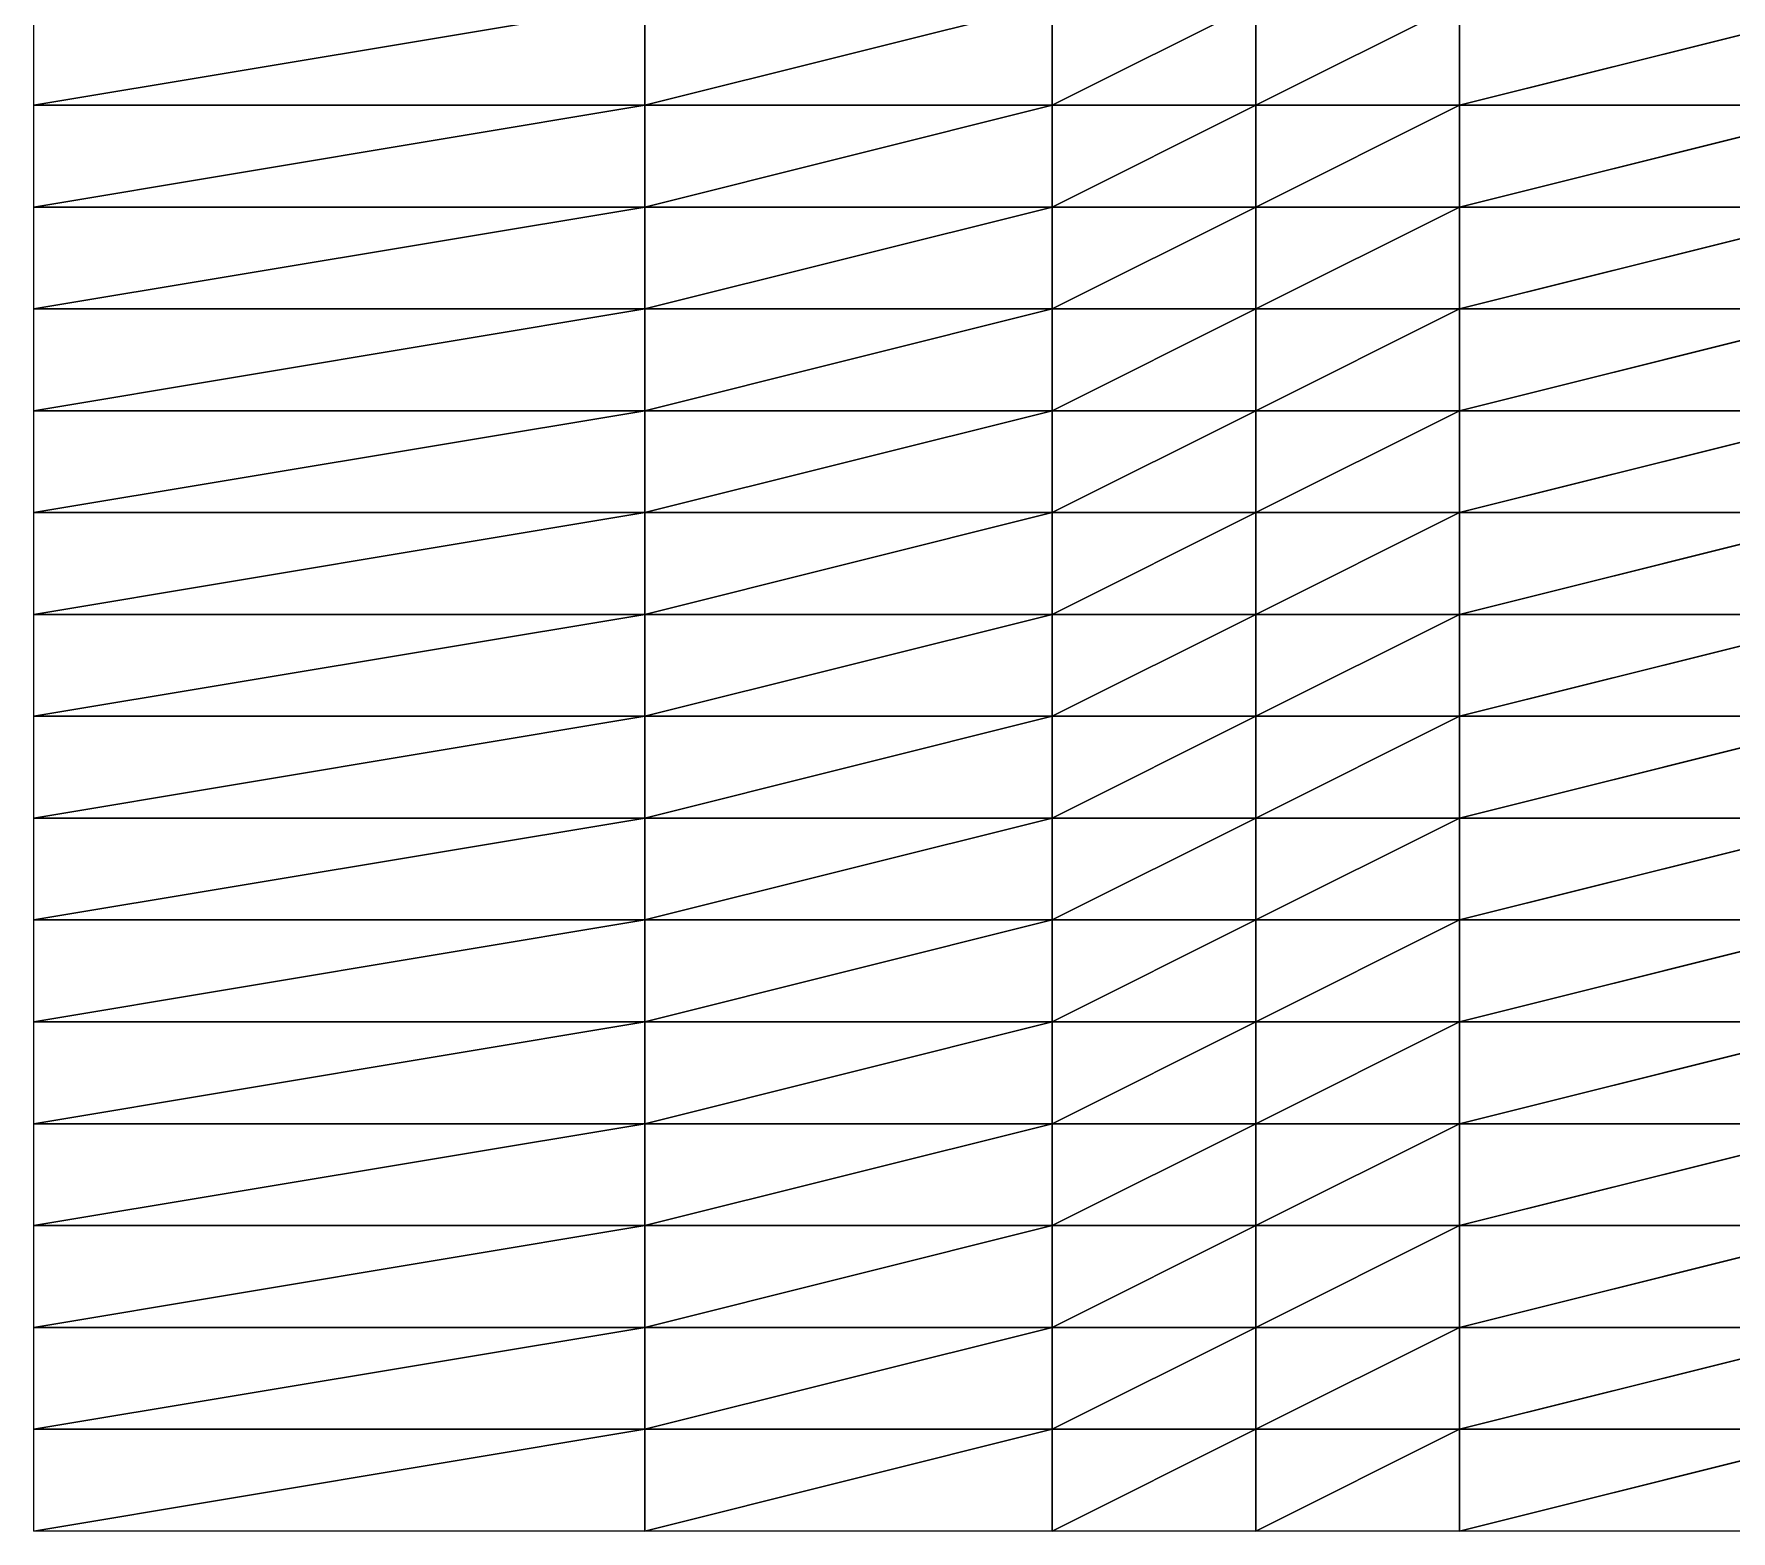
# Model space of a CAD drawing. Header units: metres. Extents: x -2000 to 14750, y -2250 to 1500.
# Drawn here: x -2000 to 83, y -2250 to -413 of the extents above; entities that cross this region are included whole.
import ezdxf

# ---------------------------------------------------------------- set-up
doc = ezdxf.new("R2010")
doc.units = ezdxf.units.M

msp = doc.modelspace()

# ---------------------------------------------------------------- linework, layer by layer
for p, q in [((-1250, -375, -6581.9624), (-2000, -500, -6497.67)), ((-2000, -500, -6497.67), (-2000, -375, -6487.851)), ((-2000, -500, -6497.67), (-1250, -375, -6581.9624)), ((-750, -375, -6494.223), (-1250, -500, -6583.4136)), ((-1250, -500, -6583.4136), (-1250, -375, -6581.9624)), ((-1250, -500, -6583.4136), (-750, -375, -6494.223)), ((-1250, -375, -6581.9624), (-1250, -500, -6583.4136)), ((-500, -375, -6583.1436), (-750, -500, -6494.2275)), ((-750, -500, -6494.2275), (-750, -375, -6494.223)), ((-750, -500, -6494.2275), (-500, -375, -6583.1436)), ((-750, -375, -6494.223), (-750, -500, -6494.2275)), ((-250, -375, -6415.3228), (-500, -500, -6569.2275)), ((-500, -500, -6569.2275), (-500, -375, -6583.1436)), ((-500, -500, -6569.2275), (-250, -375, -6415.3228)), ((-500, -375, -6583.1436), (-500, -500, -6569.2275)), ((250, -375, -6507.594), (-250, -500, -6420.5415)), ((-250, -500, -6420.5415), (-250, -375, -6415.3228)), ((-250, -500, -6420.5415), (250, -375, -6507.594)), ((-250, -375, -6415.3228), (-250, -500, -6420.5415)), ((-1250, -500, -6583.4136), (-2000, -500, -6497.67)), ((-1250, -500, -6583.4136), (-2000, -625, -6489.6772)), ((-2000, -625, -6489.6772), (-2000, -500, -6497.67)), ((-2000, -500, -6497.67), (-1250, -500, -6583.4136)), ((-2000, -625, -6489.6772), (-1250, -500, -6583.4136)), ((-750, -500, -6494.2275), (-1250, -500, -6583.4136)), ((-750, -500, -6494.2275), (-1250, -625, -6583.8213)), ((-1250, -625, -6583.8213), (-1250, -500, -6583.4136)), ((-1250, -500, -6583.4136), (-750, -500, -6494.2275)), ((-1250, -625, -6583.8213), (-750, -500, -6494.2275)), ((-1250, -500, -6583.4136), (-1250, -625, -6583.8213)), ((-500, -500, -6569.2275), (-750, -500, -6494.2275)), ((-500, -500, -6569.2275), (-750, -625, -6495.8345)), ((-750, -625, -6495.8345), (-750, -500, -6494.2275)), ((-750, -500, -6494.2275), (-500, -500, -6569.2275)), ((-750, -625, -6495.8345), (-500, -500, -6569.2275)), ((-750, -500, -6494.2275), (-750, -625, -6495.8345)), ((-250, -500, -6420.5415), (-500, -500, -6569.2275)), ((-250, -500, -6420.5415), (-500, -625, -6545.158)), ((-500, -625, -6545.158), (-500, -500, -6569.2275)), ((-500, -500, -6569.2275), (-250, -500, -6420.5415)), ((-500, -625, -6545.158), (-250, -500, -6420.5415)), ((-500, -500, -6569.2275), (-500, -625, -6545.158)), ((250, -500, -6511.8745), (-250, -500, -6420.5415)), ((250, -500, -6511.8745), (-250, -625, -6427.051)), ((-250, -625, -6427.051), (-250, -500, -6420.5415)), ((-250, -500, -6420.5415), (250, -500, -6511.8745)), ((-250, -625, -6427.051), (250, -500, -6511.8745)), ((-250, -500, -6420.5415), (-250, -625, -6427.051)), ((-1250, -625, -6583.8213), (-2000, -625, -6489.6772)), ((-1250, -625, -6583.8213), (-2000, -750, -6495.912)), ((-2000, -750, -6495.912), (-2000, -625, -6489.6772)), ((-2000, -625, -6489.6772), (-1250, -625, -6583.8213)), ((-2000, -750, -6495.912), (-1250, -625, -6583.8213)), ((-750, -625, -6495.8345), (-1250, -625, -6583.8213)), ((-750, -625, -6495.8345), (-1250, -750, -6582.6445)), ((-1250, -750, -6582.6445), (-1250, -625, -6583.8213)), ((-1250, -625, -6583.8213), (-750, -625, -6495.8345)), ((-1250, -750, -6582.6445), (-750, -625, -6495.8345)), ((-1250, -625, -6583.8213), (-1250, -750, -6582.6445)), ((-500, -625, -6545.158), (-750, -625, -6495.8345)), ((-500, -625, -6545.158), (-750, -750, -6497.4365)), ((-750, -750, -6497.4365), (-750, -625, -6495.8345)), ((-750, -625, -6495.8345), (-500, -625, -6545.158)), ((-750, -750, -6497.4365), (-500, -625, -6545.158)), ((-750, -625, -6495.8345), (-750, -750, -6497.4365)), ((-250, -625, -6427.051), (-500, -625, -6545.158)), ((-250, -625, -6427.051), (-500, -750, -6505.6626)), ((-500, -750, -6505.6626), (-500, -625, -6545.158)), ((-500, -625, -6545.158), (-250, -625, -6427.051)), ((-500, -750, -6505.6626), (-250, -625, -6427.051)), ((-500, -625, -6545.158), (-500, -750, -6505.6626)), ((250, -625, -6510.6387), (-250, -625, -6427.051)), ((250, -625, -6510.6387), (-250, -750, -6445.192)), ((-250, -750, -6445.192), (-250, -625, -6427.051)), ((-250, -625, -6427.051), (250, -625, -6510.6387)), ((-250, -750, -6445.192), (250, -625, -6510.6387)), ((-250, -625, -6427.051), (-250, -750, -6445.192)), ((-1250, -750, -6582.6445), (-2000, -750, -6495.912)), ((-1250, -750, -6582.6445), (-2000, -875, -6522.4395)), ((-2000, -875, -6522.4395), (-2000, -750, -6495.912)), ((-2000, -750, -6495.912), (-1250, -750, -6582.6445)), ((-2000, -875, -6522.4395), (-1250, -750, -6582.6445)), ((-750, -750, -6497.4365), (-1250, -750, -6582.6445)), ((-750, -750, -6497.4365), (-1250, -875, -6580.086)), ((-1250, -875, -6580.086), (-1250, -750, -6582.6445)), ((-1250, -750, -6582.6445), (-750, -750, -6497.4365)), ((-1250, -875, -6580.086), (-750, -750, -6497.4365)), ((-1250, -750, -6582.6445), (-1250, -875, -6580.086)), ((-500, -750, -6505.6626), (-750, -750, -6497.4365)), ((-500, -750, -6505.6626), (-750, -875, -6496.0723)), ((-750, -875, -6496.0723), (-750, -750, -6497.4365)), ((-750, -750, -6497.4365), (-500, -750, -6505.6626)), ((-750, -875, -6496.0723), (-500, -750, -6505.6626)), ((-750, -750, -6497.4365), (-750, -875, -6496.0723)), ((-250, -750, -6445.192), (-500, -750, -6505.6626)), ((-250, -750, -6445.192), (-500, -875, -6464.7935)), ((-500, -875, -6464.7935), (-500, -750, -6505.6626)), ((-500, -750, -6505.6626), (-250, -750, -6445.192)), ((-500, -875, -6464.7935), (-250, -750, -6445.192)), ((-500, -750, -6505.6626), (-500, -875, -6464.7935)), ((250, -750, -6510.8535), (-250, -750, -6445.192)), ((250, -750, -6510.8535), (-250, -875, -6459.717)), ((-250, -875, -6459.717), (-250, -750, -6445.192)), ((-250, -750, -6445.192), (250, -750, -6510.8535)), ((-250, -875, -6459.717), (250, -750, -6510.8535)), ((-250, -750, -6445.192), (-250, -875, -6459.717)), ((-1250, -875, -6580.086), (-2000, -875, -6522.4395)), ((-1250, -875, -6580.086), (-2000, -1000, -6518.1094)), ((-2000, -1000, -6518.1094), (-2000, -875, -6522.4395)), ((-2000, -875, -6522.4395), (-1250, -875, -6580.086)), ((-2000, -1000, -6518.1094), (-1250, -875, -6580.086)), ((-750, -875, -6496.0723), (-1250, -875, -6580.086)), ((-750, -875, -6496.0723), (-1250, -1000, -6574.579)), ((-1250, -1000, -6574.579), (-1250, -875, -6580.086)), ((-1250, -875, -6580.086), (-750, -875, -6496.0723)), ((-1250, -1000, -6574.579), (-750, -875, -6496.0723)), ((-1250, -875, -6580.086), (-1250, -1000, -6574.579)), ((-500, -875, -6464.7935), (-750, -875, -6496.0723)), ((-500, -875, -6464.7935), (-750, -1000, -6498.178)), ((-750, -1000, -6498.178), (-750, -875, -6496.0723)), ((-750, -875, -6496.0723), (-500, -875, -6464.7935)), ((-750, -1000, -6498.178), (-500, -875, -6464.7935)), ((-750, -875, -6496.0723), (-750, -1000, -6498.178)), ((-250, -875, -6459.717), (-500, -875, -6464.7935)), ((-250, -875, -6459.717), (-500, -1000, -6434.3564)), ((-500, -1000, -6434.3564), (-500, -875, -6464.7935)), ((-500, -875, -6464.7935), (-250, -875, -6459.717)), ((-500, -1000, -6434.3564), (-250, -875, -6459.717)), ((-500, -875, -6464.7935), (-500, -1000, -6434.3564)), ((250, -875, -6511.206), (-250, -875, -6459.717)), ((250, -875, -6511.206), (-250, -1000, -6480.2017)), ((-250, -1000, -6480.2017), (-250, -875, -6459.717)), ((-250, -875, -6459.717), (250, -875, -6511.206)), ((-250, -1000, -6480.2017), (250, -875, -6511.206)), ((-250, -875, -6459.717), (-250, -1000, -6480.2017)), ((-1250, -1000, -6574.579), (-2000, -1000, -6518.1094)), ((-1250, -1000, -6574.579), (-2000, -1125, -6494.5527)), ((-2000, -1125, -6494.5527), (-2000, -1000, -6518.1094)), ((-2000, -1000, -6518.1094), (-1250, -1000, -6574.579)), ((-2000, -1125, -6494.5527), (-1250, -1000, -6574.579)), ((-750, -1000, -6498.178), (-1250, -1000, -6574.579)), ((-750, -1000, -6498.178), (-1250, -1125, -6562.6313)), ((-1250, -1125, -6562.6313), (-1250, -1000, -6574.579)), ((-1250, -1000, -6574.579), (-750, -1000, -6498.178)), ((-1250, -1125, -6562.6313), (-750, -1000, -6498.178)), ((-1250, -1000, -6574.579), (-1250, -1125, -6562.6313)), ((-500, -1000, -6434.3564), (-750, -1000, -6498.178)), ((-500, -1000, -6434.3564), (-750, -1125, -6498.1733)), ((-750, -1125, -6498.1733), (-750, -1000, -6498.178)), ((-750, -1000, -6498.178), (-500, -1000, -6434.3564)), ((-750, -1125, -6498.1733), (-500, -1000, -6434.3564)), ((-750, -1000, -6498.178), (-750, -1125, -6498.1733)), ((-250, -1000, -6480.2017), (-500, -1000, -6434.3564)), ((-250, -1000, -6480.2017), (-500, -1125, -6419.438)), ((-500, -1125, -6419.438), (-500, -1000, -6434.3564)), ((-500, -1000, -6434.3564), (-250, -1000, -6480.2017)), ((-500, -1125, -6419.438), (-250, -1000, -6480.2017)), ((-500, -1000, -6434.3564), (-500, -1125, -6419.438)), ((250, -1000, -6509.421), (-250, -1000, -6480.2017)), ((250, -1000, -6509.421), (-250, -1125, -6501.1626)), ((-250, -1125, -6501.1626), (-250, -1000, -6480.2017)), ((-250, -1000, -6480.2017), (250, -1000, -6509.421)), ((-250, -1125, -6501.1626), (250, -1000, -6509.421)), ((-250, -1000, -6480.2017), (-250, -1125, -6501.1626)), ((-1250, -1125, -6562.6313), (-2000, -1125, -6494.5527)), ((-1250, -1125, -6562.6313), (-2000, -1250, -6485.562)), ((-2000, -1250, -6485.562), (-2000, -1125, -6494.5527)), ((-2000, -1125, -6494.5527), (-1250, -1125, -6562.6313)), ((-2000, -1250, -6485.562), (-1250, -1125, -6562.6313)), ((-750, -1125, -6498.1733), (-1250, -1125, -6562.6313)), ((-750, -1125, -6498.1733), (-1250, -1250, -6540.7637)), ((-1250, -1250, -6540.7637), (-1250, -1125, -6562.6313)), ((-1250, -1125, -6562.6313), (-750, -1125, -6498.1733)), ((-1250, -1250, -6540.7637), (-750, -1125, -6498.1733)), ((-1250, -1125, -6562.6313), (-1250, -1250, -6540.7637)), ((-500, -1125, -6419.438), (-750, -1125, -6498.1733)), ((-500, -1125, -6419.438), (-750, -1250, -6500.952)), ((-750, -1250, -6500.952), (-750, -1125, -6498.1733)), ((-750, -1125, -6498.1733), (-500, -1125, -6419.438)), ((-750, -1250, -6500.952), (-500, -1125, -6419.438)), ((-750, -1125, -6498.1733), (-750, -1250, -6500.952)), ((-250, -1125, -6501.1626), (-500, -1125, -6419.438)), ((-250, -1125, -6501.1626), (-500, -1250, -6416.554)), ((-500, -1250, -6416.554), (-500, -1125, -6419.438)), ((-500, -1125, -6419.438), (-250, -1125, -6501.1626)), ((-500, -1250, -6416.554), (-250, -1125, -6501.1626)), ((-500, -1125, -6419.438), (-500, -1250, -6416.554)), ((250, -1125, -6507.727), (-250, -1125, -6501.1626)), ((250, -1125, -6507.727), (-250, -1250, -6521.547)), ((-250, -1250, -6521.547), (-250, -1125, -6501.1626)), ((-250, -1125, -6501.1626), (250, -1125, -6507.727)), ((-250, -1250, -6521.547), (250, -1125, -6507.727)), ((-250, -1125, -6501.1626), (-250, -1250, -6521.547)), ((-1250, -1250, -6540.7637), (-2000, -1250, -6485.562)), ((-1250, -1250, -6540.7637), (-2000, -1375, -6492.7534)), ((-2000, -1375, -6492.7534), (-2000, -1250, -6485.562)), ((-2000, -1250, -6485.562), (-1250, -1250, -6540.7637)), ((-2000, -1375, -6492.7534), (-1250, -1250, -6540.7637)), ((-750, -1250, -6500.952), (-1250, -1250, -6540.7637)), ((-750, -1250, -6500.952), (-1250, -1375, -6514.351)), ((-1250, -1375, -6514.351), (-1250, -1250, -6540.7637)), ((-1250, -1250, -6540.7637), (-750, -1250, -6500.952)), ((-1250, -1375, -6514.351), (-750, -1250, -6500.952)), ((-1250, -1250, -6540.7637), (-1250, -1375, -6514.351)), ((-500, -1250, -6416.554), (-750, -1250, -6500.952)), ((-500, -1250, -6416.554), (-750, -1375, -6502.298)), ((-750, -1375, -6502.298), (-750, -1250, -6500.952)), ((-750, -1250, -6500.952), (-500, -1250, -6416.554)), ((-750, -1375, -6502.298), (-500, -1250, -6416.554)), ((-750, -1250, -6500.952), (-750, -1375, -6502.298)), ((-250, -1250, -6521.547), (-500, -1250, -6416.554)), ((-250, -1250, -6521.547), (-500, -1375, -6425.133)), ((-500, -1375, -6425.133), (-500, -1250, -6416.554)), ((-500, -1250, -6416.554), (-250, -1250, -6521.547)), ((-500, -1375, -6425.133), (-250, -1250, -6521.547)), ((-500, -1250, -6416.554), (-500, -1375, -6425.133)), ((250, -1250, -6506.2026), (-250, -1250, -6521.547)), ((250, -1250, -6506.2026), (-250, -1375, -6540.009)), ((-250, -1375, -6540.009), (-250, -1250, -6521.547)), ((-250, -1250, -6521.547), (250, -1250, -6506.2026)), ((-250, -1375, -6540.009), (250, -1250, -6506.2026)), ((-250, -1250, -6521.547), (-250, -1375, -6540.009)), ((-1250, -1375, -6514.351), (-2000, -1375, -6492.7534)), ((-1250, -1375, -6514.351), (-2000, -1500, -6498.9014)), ((-2000, -1500, -6498.9014), (-2000, -1375, -6492.7534)), ((-2000, -1375, -6492.7534), (-1250, -1375, -6514.351)), ((-2000, -1500, -6498.9014), (-1250, -1375, -6514.351)), ((-750, -1375, -6502.298), (-1250, -1375, -6514.351)), ((-750, -1375, -6502.298), (-1250, -1500, -6492.0576)), ((-1250, -1500, -6492.0576), (-1250, -1375, -6514.351)), ((-1250, -1375, -6514.351), (-750, -1375, -6502.298)), ((-1250, -1500, -6492.0576), (-750, -1375, -6502.298)), ((-1250, -1375, -6514.351), (-1250, -1500, -6492.0576)), ((-500, -1375, -6425.133), (-750, -1375, -6502.298)), ((-500, -1375, -6425.133), (-750, -1500, -6503.9185)), ((-750, -1500, -6503.9185), (-750, -1375, -6502.298)), ((-750, -1375, -6502.298), (-500, -1375, -6425.133)), ((-750, -1500, -6503.9185), (-500, -1375, -6425.133)), ((-750, -1375, -6502.298), (-750, -1500, -6503.9185)), ((-250, -1375, -6540.009), (-500, -1375, -6425.133)), ((-250, -1375, -6540.009), (-500, -1500, -6442.633)), ((-500, -1500, -6442.633), (-500, -1375, -6425.133)), ((-500, -1375, -6425.133), (-250, -1375, -6540.009)), ((-500, -1500, -6442.633), (-250, -1375, -6540.009)), ((-500, -1375, -6425.133), (-500, -1500, -6442.633)), ((250, -1375, -6504.9116), (-250, -1375, -6540.009)), ((250, -1375, -6504.9116), (-250, -1500, -6557.6323)), ((-250, -1500, -6557.6323), (-250, -1375, -6540.009)), ((-250, -1375, -6540.009), (250, -1375, -6504.9116)), ((-250, -1500, -6557.6323), (250, -1375, -6504.9116)), ((-250, -1375, -6540.009), (-250, -1500, -6557.6323)), ((-1250, -1500, -6492.0576), (-2000, -1500, -6498.9014)), ((-1250, -1500, -6492.0576), (-2000, -1625, -6499.6064)), ((-2000, -1625, -6499.6064), (-2000, -1500, -6498.9014)), ((-2000, -1500, -6498.9014), (-1250, -1500, -6492.0576)), ((-2000, -1625, -6499.6064), (-1250, -1500, -6492.0576)), ((-750, -1500, -6503.9185), (-1250, -1500, -6492.0576)), ((-750, -1500, -6503.9185), (-1250, -1625, -6469.0825)), ((-1250, -1625, -6469.0825), (-1250, -1500, -6492.0576)), ((-1250, -1500, -6492.0576), (-750, -1500, -6503.9185)), ((-1250, -1625, -6469.0825), (-750, -1500, -6503.9185)), ((-1250, -1500, -6492.0576), (-1250, -1625, -6469.0825)), ((-500, -1500, -6442.633), (-750, -1500, -6503.9185)), ((-500, -1500, -6442.633), (-750, -1625, -6504.7974)), ((-750, -1625, -6504.7974), (-750, -1500, -6503.9185)), ((-750, -1500, -6503.9185), (-500, -1500, -6442.633)), ((-750, -1625, -6504.7974), (-500, -1500, -6442.633)), ((-750, -1500, -6503.9185), (-750, -1625, -6504.7974)), ((-250, -1500, -6557.6323), (-500, -1500, -6442.633)), ((-250, -1500, -6557.6323), (-500, -1625, -6476.5166)), ((-500, -1625, -6476.5166), (-500, -1500, -6442.633)), ((-500, -1500, -6442.633), (-250, -1500, -6557.6323)), ((-500, -1625, -6476.5166), (-250, -1500, -6557.6323)), ((-500, -1500, -6442.633), (-500, -1625, -6476.5166)), ((250, -1500, -6501.172), (-250, -1500, -6557.6323)), ((250, -1500, -6501.172), (-250, -1625, -6569.241)), ((-250, -1625, -6569.241), (-250, -1500, -6557.6323)), ((-250, -1500, -6557.6323), (250, -1500, -6501.172)), ((-250, -1625, -6569.241), (250, -1500, -6501.172)), ((-250, -1500, -6557.6323), (-250, -1625, -6569.241)), ((-1250, -1625, -6469.0825), (-2000, -1625, -6499.6064)), ((-1250, -1625, -6469.0825), (-2000, -1750, -6508.29)), ((-2000, -1750, -6508.29), (-2000, -1625, -6499.6064)), ((-2000, -1625, -6499.6064), (-1250, -1625, -6469.0825)), ((-2000, -1750, -6508.29), (-1250, -1625, -6469.0825)), ((-750, -1625, -6504.7974), (-1250, -1625, -6469.0825)), ((-750, -1625, -6504.7974), (-1250, -1750, -6448.5654)), ((-1250, -1750, -6448.5654), (-1250, -1625, -6469.0825)), ((-1250, -1625, -6469.0825), (-750, -1625, -6504.7974)), ((-1250, -1750, -6448.5654), (-750, -1625, -6504.7974)), ((-1250, -1625, -6469.0825), (-1250, -1750, -6448.5654)), ((-500, -1625, -6476.5166), (-750, -1625, -6504.7974)), ((-500, -1625, -6476.5166), (-750, -1750, -6503.548)), ((-750, -1750, -6503.548), (-750, -1625, -6504.7974)), ((-750, -1625, -6504.7974), (-500, -1625, -6476.5166)), ((-750, -1750, -6503.548), (-500, -1625, -6476.5166)), ((-750, -1625, -6504.7974), (-750, -1750, -6503.548)), ((-250, -1625, -6569.241), (-500, -1625, -6476.5166)), ((-250, -1625, -6569.241), (-500, -1750, -6510.556)), ((-500, -1750, -6510.556), (-500, -1625, -6476.5166)), ((-500, -1625, -6476.5166), (-250, -1625, -6569.241)), ((-500, -1750, -6510.556), (-250, -1625, -6569.241)), ((-500, -1625, -6476.5166), (-500, -1750, -6510.556)), ((250, -1625, -6502.8975), (-250, -1625, -6569.241)), ((250, -1625, -6502.8975), (-250, -1750, -6576.1123)), ((-250, -1750, -6576.1123), (-250, -1625, -6569.241)), ((-250, -1625, -6569.241), (250, -1625, -6502.8975)), ((-250, -1750, -6576.1123), (250, -1625, -6502.8975)), ((-250, -1625, -6569.241), (-250, -1750, -6576.1123)), ((-1250, -1750, -6448.5654), (-2000, -1750, -6508.29)), ((-1250, -1750, -6448.5654), (-2000, -1875, -6514.2183)), ((-2000, -1875, -6514.2183), (-2000, -1750, -6508.29)), ((-2000, -1750, -6508.29), (-1250, -1750, -6448.5654)), ((-2000, -1875, -6514.2183), (-1250, -1750, -6448.5654)), ((-750, -1750, -6503.548), (-1250, -1750, -6448.5654)), ((-750, -1750, -6503.548), (-1250, -1875, -6432.906)), ((-1250, -1875, -6432.906), (-1250, -1750, -6448.5654)), ((-1250, -1750, -6448.5654), (-750, -1750, -6503.548)), ((-1250, -1875, -6432.906), (-750, -1750, -6503.548)), ((-1250, -1750, -6448.5654), (-1250, -1875, -6432.906)), ((-500, -1750, -6510.556), (-750, -1750, -6503.548)), ((-500, -1750, -6510.556), (-750, -1875, -6504.669)), ((-750, -1875, -6504.669), (-750, -1750, -6503.548)), ((-750, -1750, -6503.548), (-500, -1750, -6510.556)), ((-750, -1875, -6504.669), (-500, -1750, -6510.556)), ((-750, -1750, -6503.548), (-750, -1875, -6504.669)), ((-250, -1750, -6576.1123), (-500, -1750, -6510.556)), ((-250, -1750, -6576.1123), (-500, -1875, -6544.0874)), ((-500, -1875, -6544.0874), (-500, -1750, -6510.556)), ((-500, -1750, -6510.556), (-250, -1750, -6576.1123)), ((-500, -1875, -6544.0874), (-250, -1750, -6576.1123)), ((-500, -1750, -6510.556), (-500, -1875, -6544.0874)), ((250, -1750, -6500.1924), (-250, -1750, -6576.1123)), ((250, -1750, -6500.1924), (-250, -1875, -6580.5664)), ((-250, -1875, -6580.5664), (-250, -1750, -6576.1123)), ((-250, -1750, -6576.1123), (250, -1750, -6500.1924)), ((-250, -1875, -6580.5664), (250, -1750, -6500.1924)), ((-250, -1750, -6576.1123), (-250, -1875, -6580.5664)), ((-1250, -1875, -6432.906), (-2000, -1875, -6514.2183)), ((-1250, -1875, -6432.906), (-2000, -2000, -6496.658)), ((-2000, -2000, -6496.658), (-2000, -1875, -6514.2183)), ((-2000, -1875, -6514.2183), (-1250, -1875, -6432.906)), ((-2000, -2000, -6496.658), (-1250, -1875, -6432.906)), ((-750, -1875, -6504.669), (-1250, -1875, -6432.906)), ((-750, -1875, -6504.669), (-1250, -2000, -6420.569)), ((-1250, -2000, -6420.569), (-1250, -1875, -6432.906)), ((-1250, -1875, -6432.906), (-750, -1875, -6504.669)), ((-1250, -2000, -6420.569), (-750, -1875, -6504.669)), ((-1250, -1875, -6432.906), (-1250, -2000, -6420.569)), ((-500, -1875, -6544.0874), (-750, -1875, -6504.669)), ((-500, -1875, -6544.0874), (-750, -2000, -6504.802)), ((-750, -2000, -6504.802), (-750, -1875, -6504.669)), ((-750, -1875, -6504.669), (-500, -1875, -6544.0874)), ((-750, -2000, -6504.802), (-500, -1875, -6544.0874)), ((-750, -1875, -6504.669), (-750, -2000, -6504.802)), ((-250, -1875, -6580.5664), (-500, -1875, -6544.0874)), ((-250, -1875, -6580.5664), (-500, -2000, -6572.963)), ((-500, -2000, -6572.963), (-500, -1875, -6544.0874)), ((-500, -1875, -6544.0874), (-250, -1875, -6580.5664)), ((-500, -2000, -6572.963), (-250, -1875, -6580.5664)), ((-500, -1875, -6544.0874), (-500, -2000, -6572.963)), ((250, -1875, -6496.068), (-250, -1875, -6580.5664)), ((250, -1875, -6496.068), (-250, -2000, -6579.4634)), ((-250, -2000, -6579.4634), (-250, -1875, -6580.5664)), ((-250, -1875, -6580.5664), (250, -1875, -6496.068)), ((-250, -2000, -6579.4634), (250, -1875, -6496.068)), ((-250, -1875, -6580.5664), (-250, -2000, -6579.4634)), ((-1250, -2000, -6420.569), (-2000, -2000, -6496.658)), ((-1250, -2000, -6420.569), (-2000, -2125, -6485.489)), ((-2000, -2125, -6485.489), (-2000, -2000, -6496.658)), ((-2000, -2000, -6496.658), (-1250, -2000, -6420.569)), ((-2000, -2125, -6485.489), (-1250, -2000, -6420.569)), ((-750, -2000, -6504.802), (-1250, -2000, -6420.569)), ((-750, -2000, -6504.802), (-1250, -2125, -6413.867)), ((-1250, -2125, -6413.867), (-1250, -2000, -6420.569)), ((-1250, -2000, -6420.569), (-750, -2000, -6504.802)), ((-1250, -2125, -6413.867), (-750, -2000, -6504.802)), ((-1250, -2000, -6420.569), (-1250, -2125, -6413.867)), ((-500, -2000, -6572.963), (-750, -2000, -6504.802)), ((-500, -2000, -6572.963), (-750, -2125, -6506.198)), ((-750, -2125, -6506.198), (-750, -2000, -6504.802)), ((-750, -2000, -6504.802), (-500, -2000, -6572.963)), ((-750, -2125, -6506.198), (-500, -2000, -6572.963)), ((-750, -2000, -6504.802), (-750, -2125, -6506.198)), ((-250, -2000, -6579.4634), (-500, -2000, -6572.963)), ((-250, -2000, -6579.4634), (-500, -2125, -6586.5723)), ((-500, -2125, -6586.5723), (-500, -2000, -6572.963)), ((-500, -2000, -6572.963), (-250, -2000, -6579.4634)), ((-500, -2125, -6586.5723), (-250, -2000, -6579.4634)), ((-500, -2000, -6572.963), (-500, -2125, -6586.5723)), ((250, -2000, -6499.501), (-250, -2000, -6579.4634)), ((250, -2000, -6499.501), (-250, -2125, -6576.506)), ((-250, -2125, -6576.506), (-250, -2000, -6579.4634)), ((-250, -2000, -6579.4634), (250, -2000, -6499.501)), ((-250, -2125, -6576.506), (250, -2000, -6499.501)), ((-250, -2000, -6579.4634), (-250, -2125, -6576.506)), ((-1250, -2125, -6413.867), (-2000, -2125, -6485.489)), ((-1250, -2125, -6413.867), (-2000, -2250, -6493.811)), ((-2000, -2250, -6493.811), (-2000, -2125, -6485.489)), ((-2000, -2125, -6485.489), (-1250, -2125, -6413.867)), ((-2000, -2250, -6493.811), (-1250, -2125, -6413.867)), ((-750, -2125, -6506.198), (-1250, -2125, -6413.867)), ((-750, -2125, -6506.198), (-1250, -2250, -6411.986)), ((-1250, -2250, -6411.986), (-1250, -2125, -6413.867)), ((-1250, -2125, -6413.867), (-750, -2125, -6506.198)), ((-1250, -2250, -6411.986), (-750, -2125, -6506.198)), ((-1250, -2125, -6413.867), (-1250, -2250, -6411.986)), ((-500, -2125, -6586.5723), (-750, -2125, -6506.198)), ((-500, -2125, -6586.5723), (-750, -2250, -6505.241)), ((-750, -2250, -6505.241), (-750, -2125, -6506.198)), ((-750, -2125, -6506.198), (-500, -2125, -6586.5723)), ((-750, -2250, -6505.241), (-500, -2125, -6586.5723)), ((-750, -2125, -6506.198), (-750, -2250, -6505.241)), ((-250, -2125, -6576.506), (-500, -2125, -6586.5723)), ((-250, -2125, -6576.506), (-500, -2250, -6586.609)), ((-500, -2250, -6586.609), (-500, -2125, -6586.5723)), ((-500, -2125, -6586.5723), (-250, -2125, -6576.506)), ((-500, -2250, -6586.609), (-250, -2125, -6576.506)), ((-500, -2125, -6586.5723), (-500, -2250, -6586.609)), ((250, -2125, -6497.6426), (-250, -2125, -6576.506)), ((250, -2125, -6497.6426), (-250, -2250, -6574.817)), ((-250, -2250, -6574.817), (-250, -2125, -6576.506)), ((-250, -2125, -6576.506), (250, -2125, -6497.6426)), ((-250, -2250, -6574.817), (250, -2125, -6497.6426)), ((-250, -2125, -6576.506), (-250, -2250, -6574.817)), ((-1250, -2250, -6411.986), (-2000, -2250, -6493.811)), ((-750, -2250, -6505.241), (-1250, -2250, -6411.986)), ((-500, -2250, -6586.609), (-750, -2250, -6505.241)), ((-250, -2250, -6574.817), (-500, -2250, -6586.609)), ((250, -2250, -6498.576), (-250, -2250, -6574.817))]:
    msp.add_line(p, q)
for points in [[(-1250, -375, -6581.9624), (-2000, -500, -6497.67), (-2000, -375, -6487.851), (-1999.9999, -374.9999, -6487.851)], [(-2000, -500, -6497.67), (-1250, -375, -6581.9624), (-1250, -500, -6583.4136), (-1249.9999, -499.9999, -6583.4136)], [(-750, -375, -6494.223), (-1250, -500, -6583.4136), (-1250, -375, -6581.9624), (-1249.9999, -374.9999, -6581.9624)], [(-1250, -500, -6583.4136), (-750, -375, -6494.223), (-750, -500, -6494.2275), (-749.9999, -499.9999, -6494.2275)], [(-500, -375, -6583.1436), (-750, -500, -6494.2275), (-750, -375, -6494.223), (-749.9999, -374.9999, -6494.223)], [(-750, -500, -6494.2275), (-500, -375, -6583.1436), (-500, -500, -6569.2275), (-499.9999, -499.9999, -6569.2275)], [(-250, -375, -6415.3228), (-500, -500, -6569.2275), (-500, -375, -6583.1436), (-499.9999, -374.9999, -6583.1436)], [(-500, -500, -6569.2275), (-250, -375, -6415.3228), (-250, -500, -6420.5415), (-249.9999, -499.9999, -6420.5415)], [(250, -375, -6507.594), (-250, -500, -6420.5415), (-250, -375, -6415.3228), (-249.9999, -374.9999, -6415.3228)], [(-250, -500, -6420.5415), (250, -375, -6507.594), (250, -500, -6511.8745), (250.0001, -499.9999, -6511.8745)], [(-1250, -500, -6583.4136), (-2000, -625, -6489.6772), (-2000, -500, -6497.67), (-1999.9999, -499.9999, -6497.67)], [(-2000, -625, -6489.6772), (-1250, -500, -6583.4136), (-1250, -625, -6583.8213), (-1249.9999, -624.9999, -6583.8213)], [(-750, -500, -6494.2275), (-1250, -625, -6583.8213), (-1250, -500, -6583.4136), (-1249.9999, -499.9999, -6583.4136)], [(-1250, -625, -6583.8213), (-750, -500, -6494.2275), (-750, -625, -6495.8345), (-749.9999, -624.9999, -6495.8345)], [(-500, -500, -6569.2275), (-750, -625, -6495.8345), (-750, -500, -6494.2275), (-749.9999, -499.9999, -6494.2275)], [(-750, -625, -6495.8345), (-500, -500, -6569.2275), (-500, -625, -6545.158), (-499.9999, -624.9999, -6545.158)], [(-250, -500, -6420.5415), (-500, -625, -6545.158), (-500, -500, -6569.2275), (-499.9999, -499.9999, -6569.2275)], [(-500, -625, -6545.158), (-250, -500, -6420.5415), (-250, -625, -6427.051), (-249.9999, -624.9999, -6427.051)], [(250, -500, -6511.8745), (-250, -625, -6427.051), (-250, -500, -6420.5415), (-249.9999, -499.9999, -6420.5415)], [(-250, -625, -6427.051), (250, -500, -6511.8745), (250, -625, -6510.6387), (250.0001, -624.9999, -6510.6387)], [(-1250, -625, -6583.8213), (-2000, -750, -6495.912), (-2000, -625, -6489.6772), (-1999.9999, -624.9999, -6489.6772)], [(-2000, -750, -6495.912), (-1250, -625, -6583.8213), (-1250, -750, -6582.6445), (-1249.9999, -749.9999, -6582.6445)], [(-750, -625, -6495.8345), (-1250, -750, -6582.6445), (-1250, -625, -6583.8213), (-1249.9999, -624.9999, -6583.8213)], [(-1250, -750, -6582.6445), (-750, -625, -6495.8345), (-750, -750, -6497.4365), (-749.9999, -749.9999, -6497.4365)], [(-500, -625, -6545.158), (-750, -750, -6497.4365), (-750, -625, -6495.8345), (-749.9999, -624.9999, -6495.8345)], [(-750, -750, -6497.4365), (-500, -625, -6545.158), (-500, -750, -6505.6626), (-499.9999, -749.9999, -6505.6626)], [(-250, -625, -6427.051), (-500, -750, -6505.6626), (-500, -625, -6545.158), (-499.9999, -624.9999, -6545.158)], [(-500, -750, -6505.6626), (-250, -625, -6427.051), (-250, -750, -6445.192), (-249.9999, -749.9999, -6445.192)], [(250, -625, -6510.6387), (-250, -750, -6445.192), (-250, -625, -6427.051), (-249.9999, -624.9999, -6427.051)], [(-250, -750, -6445.192), (250, -625, -6510.6387), (250, -750, -6510.8535), (250.0001, -749.9999, -6510.8535)], [(-1250, -750, -6582.6445), (-2000, -875, -6522.4395), (-2000, -750, -6495.912), (-1999.9999, -749.9999, -6495.912)], [(-2000, -875, -6522.4395), (-1250, -750, -6582.6445), (-1250, -875, -6580.086), (-1249.9999, -874.9999, -6580.086)], [(-750, -750, -6497.4365), (-1250, -875, -6580.086), (-1250, -750, -6582.6445), (-1249.9999, -749.9999, -6582.6445)], [(-1250, -875, -6580.086), (-750, -750, -6497.4365), (-750, -875, -6496.0723), (-749.9999, -874.9999, -6496.0723)], [(-500, -750, -6505.6626), (-750, -875, -6496.0723), (-750, -750, -6497.4365), (-749.9999, -749.9999, -6497.4365)], [(-750, -875, -6496.0723), (-500, -750, -6505.6626), (-500, -875, -6464.7935), (-499.9999, -874.9999, -6464.7935)], [(-250, -750, -6445.192), (-500, -875, -6464.7935), (-500, -750, -6505.6626), (-499.9999, -749.9999, -6505.6626)], [(-500, -875, -6464.7935), (-250, -750, -6445.192), (-250, -875, -6459.717), (-249.9999, -874.9999, -6459.717)], [(250, -750, -6510.8535), (-250, -875, -6459.717), (-250, -750, -6445.192), (-249.9999, -749.9999, -6445.192)], [(-250, -875, -6459.717), (250, -750, -6510.8535), (250, -875, -6511.206), (250.0001, -874.9999, -6511.206)], [(-1250, -875, -6580.086), (-2000, -1000, -6518.1094), (-2000, -875, -6522.4395), (-1999.9999, -874.9999, -6522.4395)], [(-2000, -1000, -6518.1094), (-1250, -875, -6580.086), (-1250, -1000, -6574.579), (-1249.9999, -999.9999, -6574.579)], [(-750, -875, -6496.0723), (-1250, -1000, -6574.579), (-1250, -875, -6580.086), (-1249.9999, -874.9999, -6580.086)], [(-1250, -1000, -6574.579), (-750, -875, -6496.0723), (-750, -1000, -6498.178), (-749.9999, -999.9999, -6498.178)], [(-500, -875, -6464.7935), (-750, -1000, -6498.178), (-750, -875, -6496.0723), (-749.9999, -874.9999, -6496.0723)], [(-750, -1000, -6498.178), (-500, -875, -6464.7935), (-500, -1000, -6434.3564), (-499.9999, -999.9999, -6434.3564)], [(-250, -875, -6459.717), (-500, -1000, -6434.3564), (-500, -875, -6464.7935), (-499.9999, -874.9999, -6464.7935)], [(-500, -1000, -6434.3564), (-250, -875, -6459.717), (-250, -1000, -6480.2017), (-249.9999, -999.9999, -6480.2017)], [(250, -875, -6511.206), (-250, -1000, -6480.2017), (-250, -875, -6459.717), (-249.9999, -874.9999, -6459.717)], [(-250, -1000, -6480.2017), (250, -875, -6511.206), (250, -1000, -6509.421), (250.0001, -999.9999, -6509.421)], [(-1250, -1000, -6574.579), (-2000, -1125, -6494.5527), (-2000, -1000, -6518.1094), (-1999.9999, -999.9999, -6518.1094)], [(-2000, -1125, -6494.5527), (-1250, -1000, -6574.579), (-1250, -1125, -6562.6313), (-1249.9999, -1124.9999, -6562.6313)], [(-750, -1000, -6498.178), (-1250, -1125, -6562.6313), (-1250, -1000, -6574.579), (-1249.9999, -999.9999, -6574.579)], [(-1250, -1125, -6562.6313), (-750, -1000, -6498.178), (-750, -1125, -6498.1733), (-749.9999, -1124.9999, -6498.1733)], [(-500, -1000, -6434.3564), (-750, -1125, -6498.1733), (-750, -1000, -6498.178), (-749.9999, -999.9999, -6498.178)], [(-750, -1125, -6498.1733), (-500, -1000, -6434.3564), (-500, -1125, -6419.438), (-499.9999, -1124.9999, -6419.438)], [(-250, -1000, -6480.2017), (-500, -1125, -6419.438), (-500, -1000, -6434.3564), (-499.9999, -999.9999, -6434.3564)], [(-500, -1125, -6419.438), (-250, -1000, -6480.2017), (-250, -1125, -6501.1626), (-249.9999, -1124.9999, -6501.1626)], [(250, -1000, -6509.421), (-250, -1125, -6501.1626), (-250, -1000, -6480.2017), (-249.9999, -999.9999, -6480.2017)], [(-250, -1125, -6501.1626), (250, -1000, -6509.421), (250, -1125, -6507.727), (250.0001, -1124.9999, -6507.727)], [(-1250, -1125, -6562.6313), (-2000, -1250, -6485.562), (-2000, -1125, -6494.5527), (-1999.9999, -1124.9999, -6494.5527)], [(-2000, -1250, -6485.562), (-1250, -1125, -6562.6313), (-1250, -1250, -6540.7637), (-1249.9999, -1249.9999, -6540.7637)], [(-750, -1125, -6498.1733), (-1250, -1250, -6540.7637), (-1250, -1125, -6562.6313), (-1249.9999, -1124.9999, -6562.6313)], [(-1250, -1250, -6540.7637), (-750, -1125, -6498.1733), (-750, -1250, -6500.952), (-749.9999, -1249.9999, -6500.952)], [(-500, -1125, -6419.438), (-750, -1250, -6500.952), (-750, -1125, -6498.1733), (-749.9999, -1124.9999, -6498.1733)], [(-750, -1250, -6500.952), (-500, -1125, -6419.438), (-500, -1250, -6416.554), (-499.9999, -1249.9999, -6416.554)], [(-250, -1125, -6501.1626), (-500, -1250, -6416.554), (-500, -1125, -6419.438), (-499.9999, -1124.9999, -6419.438)], [(-500, -1250, -6416.554), (-250, -1125, -6501.1626), (-250, -1250, -6521.547), (-249.9999, -1249.9999, -6521.547)], [(250, -1125, -6507.727), (-250, -1250, -6521.547), (-250, -1125, -6501.1626), (-249.9999, -1124.9999, -6501.1626)], [(-250, -1250, -6521.547), (250, -1125, -6507.727), (250, -1250, -6506.2026), (250.0001, -1249.9999, -6506.2026)], [(-1250, -1250, -6540.7637), (-2000, -1375, -6492.7534), (-2000, -1250, -6485.562), (-1999.9999, -1249.9999, -6485.562)], [(-2000, -1375, -6492.7534), (-1250, -1250, -6540.7637), (-1250, -1375, -6514.351), (-1249.9999, -1374.9999, -6514.351)], [(-750, -1250, -6500.952), (-1250, -1375, -6514.351), (-1250, -1250, -6540.7637), (-1249.9999, -1249.9999, -6540.7637)], [(-1250, -1375, -6514.351), (-750, -1250, -6500.952), (-750, -1375, -6502.298), (-749.9999, -1374.9999, -6502.298)], [(-500, -1250, -6416.554), (-750, -1375, -6502.298), (-750, -1250, -6500.952), (-749.9999, -1249.9999, -6500.952)], [(-750, -1375, -6502.298), (-500, -1250, -6416.554), (-500, -1375, -6425.133), (-499.9999, -1374.9999, -6425.133)], [(-250, -1250, -6521.547), (-500, -1375, -6425.133), (-500, -1250, -6416.554), (-499.9999, -1249.9999, -6416.554)], [(-500, -1375, -6425.133), (-250, -1250, -6521.547), (-250, -1375, -6540.009), (-249.9999, -1374.9999, -6540.009)], [(250, -1250, -6506.2026), (-250, -1375, -6540.009), (-250, -1250, -6521.547), (-249.9999, -1249.9999, -6521.547)], [(-250, -1375, -6540.009), (250, -1250, -6506.2026), (250, -1375, -6504.9116), (250.0001, -1374.9999, -6504.9116)], [(-1250, -1375, -6514.351), (-2000, -1500, -6498.9014), (-2000, -1375, -6492.7534), (-1999.9999, -1374.9999, -6492.7534)], [(-2000, -1500, -6498.9014), (-1250, -1375, -6514.351), (-1250, -1500, -6492.0576), (-1249.9999, -1499.9999, -6492.0576)], [(-750, -1375, -6502.298), (-1250, -1500, -6492.0576), (-1250, -1375, -6514.351), (-1249.9999, -1374.9999, -6514.351)], [(-1250, -1500, -6492.0576), (-750, -1375, -6502.298), (-750, -1500, -6503.9185), (-749.9999, -1499.9999, -6503.9185)], [(-500, -1375, -6425.133), (-750, -1500, -6503.9185), (-750, -1375, -6502.298), (-749.9999, -1374.9999, -6502.298)], [(-750, -1500, -6503.9185), (-500, -1375, -6425.133), (-500, -1500, -6442.633), (-499.9999, -1499.9999, -6442.633)], [(-250, -1375, -6540.009), (-500, -1500, -6442.633), (-500, -1375, -6425.133), (-499.9999, -1374.9999, -6425.133)], [(-500, -1500, -6442.633), (-250, -1375, -6540.009), (-250, -1500, -6557.6323), (-249.9999, -1499.9999, -6557.6323)], [(250, -1375, -6504.9116), (-250, -1500, -6557.6323), (-250, -1375, -6540.009), (-249.9999, -1374.9999, -6540.009)], [(-250, -1500, -6557.6323), (250, -1375, -6504.9116), (250, -1500, -6501.172), (250.0001, -1499.9999, -6501.172)], [(-1250, -1500, -6492.0576), (-2000, -1625, -6499.6064), (-2000, -1500, -6498.9014), (-1999.9999, -1499.9999, -6498.9014)], [(-2000, -1625, -6499.6064), (-1250, -1500, -6492.0576), (-1250, -1625, -6469.0825), (-1249.9999, -1624.9999, -6469.0825)], [(-750, -1500, -6503.9185), (-1250, -1625, -6469.0825), (-1250, -1500, -6492.0576), (-1249.9999, -1499.9999, -6492.0576)], [(-1250, -1625, -6469.0825), (-750, -1500, -6503.9185), (-750, -1625, -6504.7974), (-749.9999, -1624.9999, -6504.7974)], [(-500, -1500, -6442.633), (-750, -1625, -6504.7974), (-750, -1500, -6503.9185), (-749.9999, -1499.9999, -6503.9185)], [(-750, -1625, -6504.7974), (-500, -1500, -6442.633), (-500, -1625, -6476.5166), (-499.9999, -1624.9999, -6476.5166)], [(-250, -1500, -6557.6323), (-500, -1625, -6476.5166), (-500, -1500, -6442.633), (-499.9999, -1499.9999, -6442.633)], [(-500, -1625, -6476.5166), (-250, -1500, -6557.6323), (-250, -1625, -6569.241), (-249.9999, -1624.9999, -6569.241)], [(250, -1500, -6501.172), (-250, -1625, -6569.241), (-250, -1500, -6557.6323), (-249.9999, -1499.9999, -6557.6323)], [(-250, -1625, -6569.241), (250, -1500, -6501.172), (250, -1625, -6502.8975), (250.0001, -1624.9999, -6502.8975)], [(-1250, -1625, -6469.0825), (-2000, -1750, -6508.29), (-2000, -1625, -6499.6064), (-1999.9999, -1624.9999, -6499.6064)], [(-2000, -1750, -6508.29), (-1250, -1625, -6469.0825), (-1250, -1750, -6448.5654), (-1249.9999, -1749.9999, -6448.5654)], [(-750, -1625, -6504.7974), (-1250, -1750, -6448.5654), (-1250, -1625, -6469.0825), (-1249.9999, -1624.9999, -6469.0825)], [(-1250, -1750, -6448.5654), (-750, -1625, -6504.7974), (-750, -1750, -6503.548), (-749.9999, -1749.9999, -6503.548)], [(-500, -1625, -6476.5166), (-750, -1750, -6503.548), (-750, -1625, -6504.7974), (-749.9999, -1624.9999, -6504.7974)], [(-750, -1750, -6503.548), (-500, -1625, -6476.5166), (-500, -1750, -6510.556), (-499.9999, -1749.9999, -6510.556)], [(-250, -1625, -6569.241), (-500, -1750, -6510.556), (-500, -1625, -6476.5166), (-499.9999, -1624.9999, -6476.5166)], [(-500, -1750, -6510.556), (-250, -1625, -6569.241), (-250, -1750, -6576.1123), (-249.9999, -1749.9999, -6576.1123)], [(250, -1625, -6502.8975), (-250, -1750, -6576.1123), (-250, -1625, -6569.241), (-249.9999, -1624.9999, -6569.241)], [(-250, -1750, -6576.1123), (250, -1625, -6502.8975), (250, -1750, -6500.1924), (250.0001, -1749.9999, -6500.1924)], [(-1250, -1750, -6448.5654), (-2000, -1875, -6514.2183), (-2000, -1750, -6508.29), (-1999.9999, -1749.9999, -6508.29)], [(-2000, -1875, -6514.2183), (-1250, -1750, -6448.5654), (-1250, -1875, -6432.906), (-1249.9999, -1874.9999, -6432.906)], [(-750, -1750, -6503.548), (-1250, -1875, -6432.906), (-1250, -1750, -6448.5654), (-1249.9999, -1749.9999, -6448.5654)], [(-1250, -1875, -6432.906), (-750, -1750, -6503.548), (-750, -1875, -6504.669), (-749.9999, -1874.9999, -6504.669)], [(-500, -1750, -6510.556), (-750, -1875, -6504.669), (-750, -1750, -6503.548), (-749.9999, -1749.9999, -6503.548)], [(-750, -1875, -6504.669), (-500, -1750, -6510.556), (-500, -1875, -6544.0874), (-499.9999, -1874.9999, -6544.0874)], [(-250, -1750, -6576.1123), (-500, -1875, -6544.0874), (-500, -1750, -6510.556), (-499.9999, -1749.9999, -6510.556)], [(-500, -1875, -6544.0874), (-250, -1750, -6576.1123), (-250, -1875, -6580.5664), (-249.9999, -1874.9999, -6580.5664)], [(250, -1750, -6500.1924), (-250, -1875, -6580.5664), (-250, -1750, -6576.1123), (-249.9999, -1749.9999, -6576.1123)], [(-250, -1875, -6580.5664), (250, -1750, -6500.1924), (250, -1875, -6496.068), (250.0001, -1874.9999, -6496.068)], [(-1250, -1875, -6432.906), (-2000, -2000, -6496.658), (-2000, -1875, -6514.2183), (-1999.9999, -1874.9999, -6514.2183)], [(-2000, -2000, -6496.658), (-1250, -1875, -6432.906), (-1250, -2000, -6420.569), (-1249.9999, -1999.9999, -6420.569)], [(-750, -1875, -6504.669), (-1250, -2000, -6420.569), (-1250, -1875, -6432.906), (-1249.9999, -1874.9999, -6432.906)], [(-1250, -2000, -6420.569), (-750, -1875, -6504.669), (-750, -2000, -6504.802), (-749.9999, -1999.9999, -6504.802)], [(-500, -1875, -6544.0874), (-750, -2000, -6504.802), (-750, -1875, -6504.669), (-749.9999, -1874.9999, -6504.669)], [(-750, -2000, -6504.802), (-500, -1875, -6544.0874), (-500, -2000, -6572.963), (-499.9999, -1999.9999, -6572.963)], [(-250, -1875, -6580.5664), (-500, -2000, -6572.963), (-500, -1875, -6544.0874), (-499.9999, -1874.9999, -6544.0874)], [(-500, -2000, -6572.963), (-250, -1875, -6580.5664), (-250, -2000, -6579.4634), (-249.9999, -1999.9999, -6579.4634)], [(250, -1875, -6496.068), (-250, -2000, -6579.4634), (-250, -1875, -6580.5664), (-249.9999, -1874.9999, -6580.5664)], [(-250, -2000, -6579.4634), (250, -1875, -6496.068), (250, -2000, -6499.501), (250.0001, -1999.9999, -6499.501)], [(-1250, -2000, -6420.569), (-2000, -2125, -6485.489), (-2000, -2000, -6496.658), (-1999.9999, -1999.9999, -6496.658)], [(-2000, -2125, -6485.489), (-1250, -2000, -6420.569), (-1250, -2125, -6413.867), (-1249.9999, -2125, -6413.867)], [(-750, -2000, -6504.802), (-1250, -2125, -6413.867), (-1250, -2000, -6420.569), (-1249.9999, -1999.9999, -6420.569)], [(-1250, -2125, -6413.867), (-750, -2000, -6504.802), (-750, -2125, -6506.198), (-749.9999, -2125, -6506.198)], [(-500, -2000, -6572.963), (-750, -2125, -6506.198), (-750, -2000, -6504.802), (-749.9999, -1999.9999, -6504.802)], [(-750, -2125, -6506.198), (-500, -2000, -6572.963), (-500, -2125, -6586.5723), (-499.9999, -2125, -6586.5723)], [(-250, -2000, -6579.4634), (-500, -2125, -6586.5723), (-500, -2000, -6572.963), (-499.9999, -1999.9999, -6572.963)], [(-500, -2125, -6586.5723), (-250, -2000, -6579.4634), (-250, -2125, -6576.506), (-249.9999, -2125, -6576.506)], [(250, -2000, -6499.501), (-250, -2125, -6576.506), (-250, -2000, -6579.4634), (-249.9999, -1999.9999, -6579.4634)], [(-250, -2125, -6576.506), (250, -2000, -6499.501), (250, -2125, -6497.6426), (250.0001, -2125, -6497.6426)], [(-1250, -2125, -6413.867), (-2000, -2250, -6493.811), (-2000, -2125, -6485.489), (-1999.9999, -2125, -6485.489)], [(-2000, -2250, -6493.811), (-1250, -2125, -6413.867), (-1250, -2250, -6411.986), (-1249.9999, -2250, -6411.986)], [(-750, -2125, -6506.198), (-1250, -2250, -6411.986), (-1250, -2125, -6413.867), (-1249.9999, -2125, -6413.867)], [(-1250, -2250, -6411.986), (-750, -2125, -6506.198), (-750, -2250, -6505.241), (-749.9999, -2250, -6505.241)], [(-500, -2125, -6586.5723), (-750, -2250, -6505.241), (-750, -2125, -6506.198), (-749.9999, -2125, -6506.198)], [(-750, -2250, -6505.241), (-500, -2125, -6586.5723), (-500, -2250, -6586.609), (-499.9999, -2250, -6586.609)], [(-250, -2125, -6576.506), (-500, -2250, -6586.609), (-500, -2125, -6586.5723), (-499.9999, -2125, -6586.5723)], [(-500, -2250, -6586.609), (-250, -2125, -6576.506), (-250, -2250, -6574.817), (-249.9999, -2250, -6574.817)], [(250, -2125, -6497.6426), (-250, -2250, -6574.817), (-250, -2125, -6576.506), (-249.9999, -2125, -6576.506)], [(-250, -2250, -6574.817), (250, -2125, -6497.6426), (250, -2250, -6498.576), (250.0001, -2250, -6498.576)]]:
    msp.add_3dface(points)

doc.saveas('drawing.dxf')
